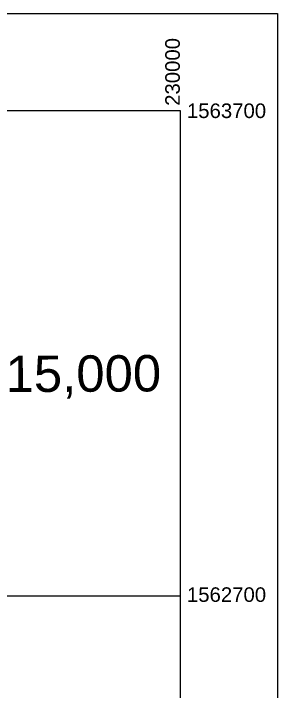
# Model space of a CAD drawing. Header units: metres. Extents: x 222800 to 230200, y 1548340 to 1564214.
# Drawn here: x 229657 to 230200, y 1562503 to 1563900 of the extents above; entities that cross this region are included whole.
import ezdxf

# ---------------------------------------------------------------- set-up
doc = ezdxf.new("R2010")
doc.units = ezdxf.units.M
doc.layers.add('GRID', color=7, linetype='Continuous')
doc.layers.add('TITLE BOX', color=7, linetype='Continuous')
doc.styles.get("Standard").update_dxf_attribs({"font": 'arial.ttf'})

msp = doc.modelspace()

# ---------------------------------------------------------------- linework, layer by layer
at = {"layer": 'GRID', "linetype": 'Continuous'}
for p, q in [((230200, 1563900), (230200, 1548339.58242)), ((223000, 1563700), (230000, 1563700)), ((230000, 1563700), (230000, 1559900))]:
    msp.add_line(p, q, dxfattribs=at)
at = {"layer": 'GRID', "color": 254, "linetype": 'Continuous'}
for p, q in [((223000, 1563700), (230000, 1563700)), ((223000, 1562700), (230000, 1562700))]:
    msp.add_line(p, q, dxfattribs=at)
at = {"layer": 'GRID', "linetype": 'Continuous'}
for points in [[(222800, 1563900), (230200, 1563900), (230200, 1548339.58242), (222800, 1548339.58242)], [(223000, 1550700), (223000, 1563700), (230000, 1563700), (230000, 1550700)], [(223000, 1550700), (223000, 1563700), (230000, 1563700), (230000, 1550700)]]:
    msp.add_lwpolyline(points, close=True, dxfattribs=at)

# ---------------------------------------------------------------- texts
at = {"layer": 'GRID', "color": 242, "linetype": 'Continuous'}
msp.add_text('230000', height=30, rotation=90, dxfattribs=at).set_placement((229998.93376, 1563709.7788))
for s, p in [('1563700', (230013.57282, 1563684.60695)), ('1562700', (230013.57282, 1562687.20542))]:
    msp.add_text(s, height=30, dxfattribs=at).set_placement(p)
at = {"layer": 'TITLE BOX', "color": 0, "extrusion": (0.009448, 0.010215, 0.999903)}
msp.add_text('Scale : 1: 15,000', height=75, rotation=0.27117028, dxfattribs=at).set_placement((229164.21647, 1563013.71155, 18132.86824))

doc.saveas('drawing.dxf')
